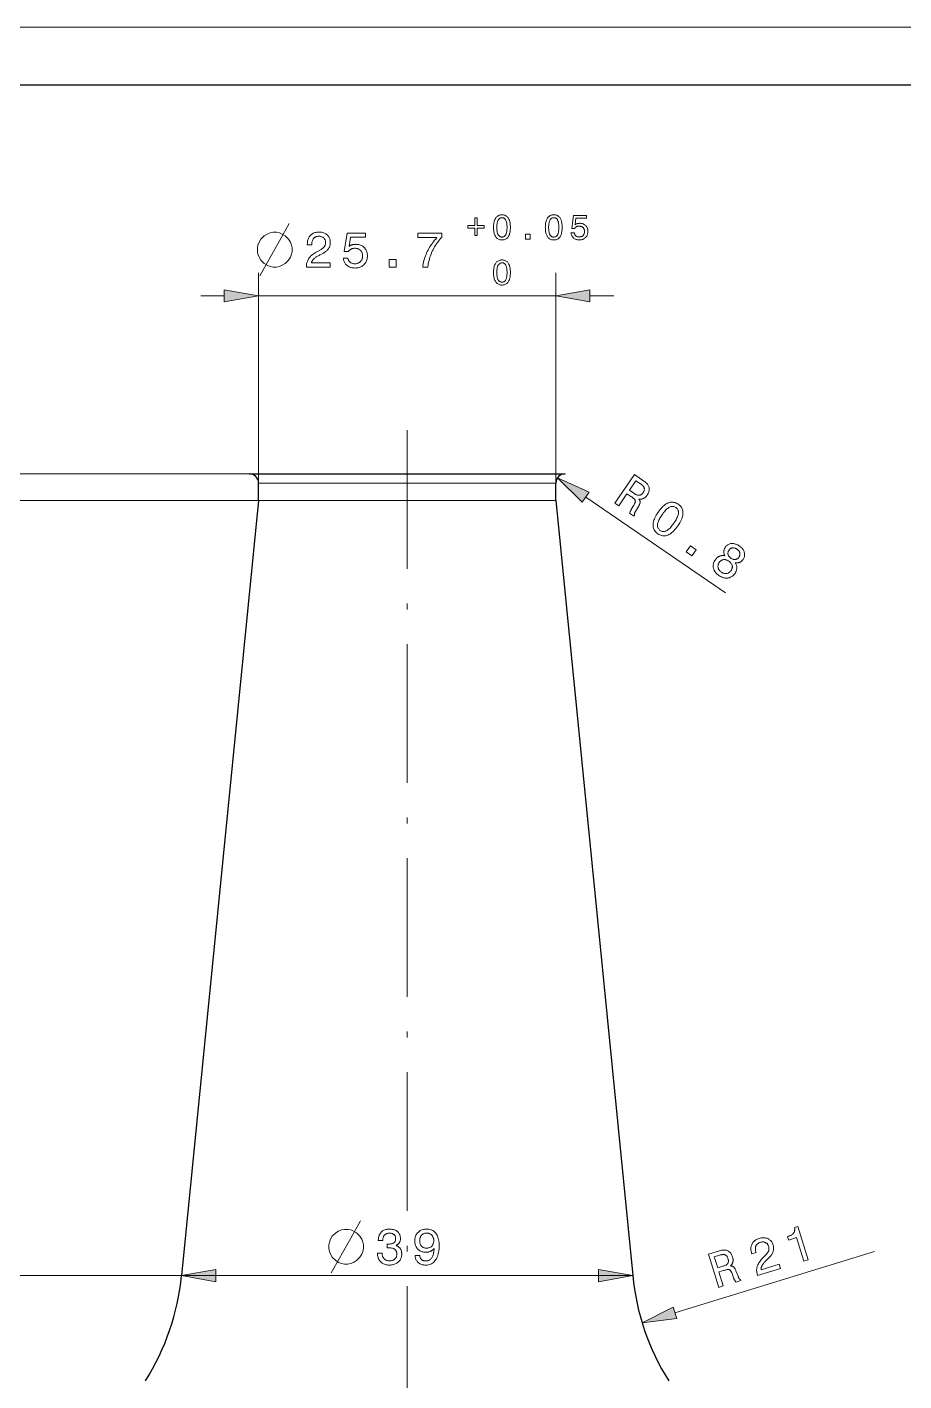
# Model space of a CAD drawing. Extents: x -99 to 297, y 0 to 420.
# Drawn here: x 75.8 to 151.6, y 303 to 420 of the extents above; entities that cross this region are included whole.
import ezdxf

# ---------------------------------------------------------------- set-up
doc = ezdxf.new("R2010")
doc.units = 0
doc.linetypes.add('DASHDOT', pattern=[18.5, 12, -3, 0.5, -3])

msp = doc.modelspace()

# ---------------------------------------------------------------- linework, layer by layer
at = {"color": 7, "lineweight": 13}
for p, q in [((0, 420), (297, 420)), ((95.81, 396.76), (121.51, 396.76)), ((95.01, 381.38), (29.42, 381.38)), ((95.01, 381.38), (38.27, 381.38)), ((95.01, 381.38), (48.76, 381.38)), ((119.93, 380.58), (95.81, 380.58)), ((95.81, 379.08), (48.76, 379.08)), ((119.93, 379.08), (95.81, 379.08)), ((89.16, 312.08), (38.27, 312.08)), ((125.77, 312.08), (89.16, 312.08)), ((92.11, 312.08), (125.2, 312.08))]:
    msp.add_line(p, q, dxfattribs=at)
at = {"color": 7, "lineweight": 30}
for p, q in [((20, 415), (292, 415)), ((95.01, 381.38), (122.31, 381.38)), ((95.81, 379.08), (89.16, 312.08)), ((121.51, 379.08), (128.16, 312.08))]:
    msp.add_line(p, q, dxfattribs=at)
at = {"color": 7, "lineweight": 13, "ltscale": 0.454398}
for p, q in [((95.81, 380.58), (95.81, 398.76)), ((121.51, 380.58), (121.51, 398.76))]:
    msp.add_line(p, q, dxfattribs=at)
at = {"color": 7, "lineweight": 13, "ltscale": 0.051139}
for p, q in [((90.81, 396.76), (92.85, 396.76)), ((124.46, 396.76), (126.51, 396.76))]:
    msp.add_line(p, q, dxfattribs=at)
at = {"color": 7, "linetype": 'DASHDOT', "lineweight": 13}
msp.add_line((108.66, 385.17), (108.66, 125.58), dxfattribs=at)
at = {"color": 7, "lineweight": 30, "ltscale": 0.0375}
for p, q in [((95.81, 379.08), (95.81, 380.58)), ((121.51, 379.08), (121.51, 380.58))]:
    msp.add_line(p, q, dxfattribs=at)
at = {"color": 7, "lineweight": 13, "ltscale": 0.039327}
for p, q in [((121.51, 380.58), (119.93, 380.58)), ((121.51, 379.08), (119.93, 379.08))]:
    msp.add_line(p, q, dxfattribs=at)
at = {"color": 7, "lineweight": 13, "ltscale": 0.366083}
msp.add_line((124.09, 379.37), (136.17, 371.1), dxfattribs=at)
at = {"color": 7, "lineweight": 13, "ltscale": 0.45114}
msp.add_line((131.8, 308.86), (149.05, 314.16), dxfattribs=at)
at = {"color": 7, "lineweight": 13, "ltscale": 0.059678}
msp.add_line((128.16, 312.08), (125.77, 312.08), dxfattribs=at)
at = {"color": 7, "lineweight": 13}
for points in [[(116.13, 402.68), (116.13, 402.79), (116.13, 402.89), (116.14, 402.98), (116.16, 403.07), (116.17, 403.15), (116.19, 403.23), (116.22, 403.31), (116.24, 403.37), (116.28, 403.44), (116.31, 403.5), (116.35, 403.55), (116.39, 403.6), (116.44, 403.64), (116.49, 403.67), (116.54, 403.7), (116.6, 403.73), (116.66, 403.75), (116.72, 403.76), (116.78, 403.77), (116.85, 403.77), (116.92, 403.77), (116.99, 403.76), (117.05, 403.75), (117.11, 403.73), (117.17, 403.7), (117.22, 403.67), (117.27, 403.64), (117.32, 403.6), (117.36, 403.55), (117.4, 403.5), (117.43, 403.44), (117.46, 403.38), (117.49, 403.31), (117.51, 403.24), (117.53, 403.16), (117.55, 403.07), (117.56, 402.98), (117.57, 402.89), (117.58, 402.79), (117.58, 402.68), (117.58, 402.58), (117.57, 402.48), (117.56, 402.39), (117.55, 402.3), (117.53, 402.21), (117.51, 402.14), (117.49, 402.06), (117.46, 401.99), (117.43, 401.93), (117.4, 401.87), (117.36, 401.82), (117.32, 401.78), (117.27, 401.73), (117.22, 401.7), (117.17, 401.67), (117.11, 401.64), (117.05, 401.62), (116.99, 401.61), (116.92, 401.6), (116.85, 401.6), (116.78, 401.6), (116.72, 401.61), (116.66, 401.62), (116.6, 401.64), (116.54, 401.67), (116.49, 401.7), (116.44, 401.74), (116.39, 401.78), (116.35, 401.82), (116.31, 401.88), (116.28, 401.93), (116.24, 402), (116.22, 402.06), (116.19, 402.14), (116.17, 402.22), (116.16, 402.3), (116.14, 402.39), (116.13, 402.48), (116.13, 402.58)], [(120.6, 402.68), (120.61, 402.79), (120.61, 402.89), (120.62, 402.98), (120.63, 403.07), (120.65, 403.15), (120.67, 403.23), (120.69, 403.31), (120.72, 403.37), (120.75, 403.44), (120.79, 403.5), (120.83, 403.55), (120.87, 403.6), (120.92, 403.64), (120.97, 403.67), (121.02, 403.7), (121.07, 403.73), (121.13, 403.75), (121.2, 403.76), (121.26, 403.77), (121.33, 403.77), (121.4, 403.77), (121.47, 403.76), (121.53, 403.75), (121.59, 403.73), (121.65, 403.7), (121.7, 403.67), (121.75, 403.64), (121.79, 403.6), (121.83, 403.55), (121.87, 403.5), (121.91, 403.44), (121.94, 403.38), (121.97, 403.31), (121.99, 403.24), (122.01, 403.16), (122.03, 403.07), (122.04, 402.98), (122.05, 402.89), (122.05, 402.79), (122.06, 402.68), (122.05, 402.58), (122.05, 402.48), (122.04, 402.39), (122.03, 402.3), (122.01, 402.21), (121.99, 402.14), (121.97, 402.06), (121.94, 401.99), (121.91, 401.93), (121.87, 401.87), (121.83, 401.82), (121.79, 401.78), (121.75, 401.73), (121.7, 401.7), (121.65, 401.67), (121.59, 401.64), (121.53, 401.62), (121.47, 401.61), (121.4, 401.6), (121.33, 401.6), (121.26, 401.6), (121.2, 401.61), (121.13, 401.62), (121.07, 401.64), (121.02, 401.67), (120.97, 401.7), (120.92, 401.74), (120.87, 401.78), (120.83, 401.82), (120.79, 401.88), (120.75, 401.93), (120.72, 402), (120.69, 402.06), (120.67, 402.14), (120.65, 402.22), (120.63, 402.3), (120.62, 402.39), (120.61, 402.48), (120.61, 402.58)], [(114.51, 403.5), (114.72, 403.5), (114.72, 402.84), (115.32, 402.84), (115.32, 402.63), (114.72, 402.63), (114.72, 401.98), (114.51, 401.98), (114.51, 402.63), (113.91, 402.63), (113.91, 402.84), (114.51, 402.84)], [(116.41, 402.68), (116.42, 402.6), (116.42, 402.52), (116.42, 402.45), (116.43, 402.37), (116.44, 402.31), (116.45, 402.25), (116.47, 402.19), (116.48, 402.14), (116.5, 402.09), (116.52, 402.05), (116.54, 402.01), (116.57, 401.98), (116.6, 401.95), (116.63, 401.92), (116.66, 401.9), (116.69, 401.88), (116.73, 401.87), (116.77, 401.86), (116.81, 401.85), (116.85, 401.85), (116.9, 401.85), (116.94, 401.86), (116.98, 401.87), (117.02, 401.88), (117.05, 401.9), (117.08, 401.92), (117.11, 401.95), (117.14, 401.98), (117.16, 402.01), (117.18, 402.05), (117.2, 402.09), (117.22, 402.14), (117.24, 402.19), (117.25, 402.24), (117.26, 402.31), (117.27, 402.37), (117.28, 402.44), (117.28, 402.52), (117.29, 402.6), (117.29, 402.68), (117.29, 402.77), (117.28, 402.85), (117.28, 402.93), (117.27, 403), (117.26, 403.06), (117.25, 403.13), (117.24, 403.18), (117.22, 403.23), (117.2, 403.28), (117.18, 403.32), (117.16, 403.36), (117.14, 403.4), (117.11, 403.43), (117.08, 403.45), (117.05, 403.47), (117.02, 403.49), (116.98, 403.51), (116.94, 403.51), (116.9, 403.52), (116.85, 403.52), (116.81, 403.52), (116.77, 403.51), (116.73, 403.5), (116.69, 403.49), (116.66, 403.47), (116.63, 403.45), (116.6, 403.42), (116.57, 403.39), (116.54, 403.36), (116.52, 403.32), (116.5, 403.28), (116.48, 403.23), (116.47, 403.18), (116.45, 403.12), (116.44, 403.06), (116.43, 403), (116.42, 402.92), (116.42, 402.85), (116.42, 402.77)], [(120.89, 402.68), (120.89, 402.6), (120.9, 402.52), (120.9, 402.45), (120.91, 402.37), (120.92, 402.31), (120.93, 402.25), (120.94, 402.19), (120.96, 402.14), (120.98, 402.09), (121, 402.05), (121.02, 402.01), (121.05, 401.98), (121.07, 401.95), (121.1, 401.92), (121.13, 401.9), (121.17, 401.88), (121.21, 401.87), (121.25, 401.86), (121.29, 401.85), (121.33, 401.85), (121.37, 401.85), (121.42, 401.86), (121.46, 401.87), (121.49, 401.88), (121.53, 401.9), (121.56, 401.92), (121.59, 401.95), (121.62, 401.98), (121.64, 402.01), (121.66, 402.05), (121.68, 402.09), (121.7, 402.14), (121.72, 402.19), (121.73, 402.24), (121.74, 402.31), (121.75, 402.37), (121.76, 402.44), (121.76, 402.52), (121.77, 402.6), (121.77, 402.68), (121.77, 402.77), (121.76, 402.85), (121.76, 402.93), (121.75, 403), (121.74, 403.06), (121.73, 403.13), (121.72, 403.18), (121.7, 403.23), (121.68, 403.28), (121.66, 403.32), (121.64, 403.36), (121.62, 403.4), (121.59, 403.43), (121.56, 403.45), (121.53, 403.47), (121.49, 403.49), (121.46, 403.51), (121.42, 403.51), (121.37, 403.52), (121.33, 403.52), (121.29, 403.52), (121.25, 403.51), (121.21, 403.5), (121.17, 403.49), (121.13, 403.47), (121.1, 403.45), (121.07, 403.42), (121.05, 403.39), (121.02, 403.36), (121, 403.32), (120.98, 403.28), (120.96, 403.23), (120.94, 403.18), (120.93, 403.12), (120.92, 403.06), (120.91, 403), (120.9, 402.92), (120.9, 402.85), (120.89, 402.77)], [(122.82, 402.21), (123.1, 402.21), (123.11, 402.18), (123.12, 402.15), (123.12, 402.12), (123.14, 402.09), (123.15, 402.06), (123.16, 402.04), (123.18, 402.01), (123.2, 401.99), (123.22, 401.97), (123.24, 401.95), (123.26, 401.93), (123.29, 401.92), (123.31, 401.9), (123.34, 401.89), (123.36, 401.88), (123.39, 401.87), (123.42, 401.87), (123.46, 401.86), (123.49, 401.86), (123.52, 401.86), (123.56, 401.86), (123.6, 401.86), (123.64, 401.87), (123.68, 401.88), (123.71, 401.89), (123.75, 401.91), (123.78, 401.92), (123.81, 401.94), (123.84, 401.96), (123.86, 401.99), (123.89, 402.01), (123.91, 402.04), (123.93, 402.07), (123.94, 402.1), (123.96, 402.14), (123.97, 402.17), (123.98, 402.21), (123.98, 402.25), (123.99, 402.29), (123.99, 402.33), (123.99, 402.37), (123.98, 402.41), (123.98, 402.45), (123.97, 402.48), (123.96, 402.52), (123.94, 402.55), (123.93, 402.58), (123.91, 402.61), (123.89, 402.64), (123.86, 402.67), (123.84, 402.69), (123.81, 402.71), (123.78, 402.73), (123.75, 402.75), (123.71, 402.76), (123.68, 402.77), (123.64, 402.78), (123.6, 402.79), (123.56, 402.79), (123.52, 402.79), (123.5, 402.79), (123.47, 402.79), (123.45, 402.79), (123.43, 402.79), (123.41, 402.78), (123.38, 402.78), (123.36, 402.77), (123.34, 402.76), (123.32, 402.75), (123.3, 402.75), (123.28, 402.73), (123.26, 402.72), (123.24, 402.71), (123.22, 402.7), (123.2, 402.68), (123.19, 402.67), (123.17, 402.65), (123.15, 402.64), (123.14, 402.62), (123.12, 402.6), (122.88, 402.6), (123.05, 403.71), (124.17, 403.71), (124.17, 403.47), (123.25, 403.47), (123.17, 402.9), (123.18, 402.91), (123.2, 402.93), (123.21, 402.94), (123.23, 402.95), (123.25, 402.96), (123.27, 402.97), (123.28, 402.98), (123.3, 402.99), (123.32, 402.99), (123.34, 403), (123.36, 403.01), (123.38, 403.01), (123.41, 403.02), (123.43, 403.02), (123.45, 403.03), (123.47, 403.03), (123.5, 403.03), (123.52, 403.03), (123.54, 403.04), (123.57, 403.04), (123.63, 403.03), (123.69, 403.03), (123.75, 403.02), (123.8, 403.01), (123.86, 402.99), (123.91, 402.97), (123.96, 402.94), (124, 402.91), (124.05, 402.88), (124.09, 402.84), (124.12, 402.8), (124.16, 402.76), (124.19, 402.72), (124.21, 402.67), (124.23, 402.62), (124.25, 402.57), (124.27, 402.52), (124.28, 402.46), (124.28, 402.4), (124.28, 402.34), (124.28, 402.28), (124.28, 402.21), (124.26, 402.15), (124.25, 402.1), (124.23, 402.04), (124.21, 401.99), (124.18, 401.94), (124.15, 401.89), (124.11, 401.85), (124.07, 401.81), (124.03, 401.77), (123.99, 401.73), (123.94, 401.7), (123.89, 401.67), (123.83, 401.65), (123.78, 401.63), (123.72, 401.62), (123.66, 401.61), (123.6, 401.6), (123.53, 401.6), (123.47, 401.6), (123.42, 401.61), (123.36, 401.62), (123.31, 401.63), (123.26, 401.64), (123.21, 401.66), (123.17, 401.68), (123.12, 401.71), (123.08, 401.74), (123.04, 401.77), (123, 401.8), (122.97, 401.84), (122.94, 401.88), (122.91, 401.92), (122.89, 401.96), (122.87, 402.01), (122.85, 402.05), (122.84, 402.1), (122.83, 402.15)], [(97.36, 402.26), (97.06, 402.26), (96.81, 402.21), (96.56, 402.11), (96.31, 401.96), (96.01, 401.66), (95.86, 401.41), (95.76, 401.16), (95.71, 400.91), (95.71, 400.61), (95.76, 400.36), (95.86, 400.11), (96.01, 399.86), (96.31, 399.56), (96.56, 399.41), (96.81, 399.31), (97.06, 399.26), (97.36, 399.26), (97.61, 399.31), (97.86, 399.41), (98.11, 399.56), (98.41, 399.86), (98.56, 400.11), (98.66, 400.36), (98.71, 400.61), (98.71, 400.91), (98.66, 401.16), (98.56, 401.41), (98.41, 401.66), (98.11, 401.96), (97.86, 402.11), (97.61, 402.21)], [(99.95, 399.26), (99.95, 399.27), (99.96, 399.36), (99.96, 399.45), (99.97, 399.53), (99.99, 399.61), (100.01, 399.68), (100.03, 399.75), (100.06, 399.82), (100.09, 399.89), (100.12, 399.96), (100.16, 400.02), (100.21, 400.08), (100.26, 400.14), (100.31, 400.19), (100.38, 400.25), (100.45, 400.31), (100.53, 400.37), (100.61, 400.43), (100.7, 400.49), (100.8, 400.55), (100.91, 400.61), (101.16, 400.75), (101.21, 400.77), (101.25, 400.8), (101.29, 400.82), (101.33, 400.85), (101.36, 400.88), (101.39, 400.91), (101.42, 400.94), (101.45, 400.97), (101.48, 401), (101.5, 401.03), (101.52, 401.06), (101.54, 401.09), (101.55, 401.12), (101.57, 401.16), (101.58, 401.19), (101.59, 401.23), (101.59, 401.27), (101.6, 401.31), (101.6, 401.35), (101.6, 401.39), (101.6, 401.44), (101.6, 401.48), (101.59, 401.52), (101.58, 401.57), (101.56, 401.61), (101.54, 401.64), (101.52, 401.68), (101.5, 401.71), (101.47, 401.74), (101.44, 401.77), (101.41, 401.8), (101.37, 401.83), (101.33, 401.85), (101.29, 401.87), (101.25, 401.88), (101.2, 401.9), (101.16, 401.91), (101.11, 401.92), (101.06, 401.92), (101, 401.92), (100.95, 401.92), (100.9, 401.91), (100.85, 401.9), (100.8, 401.89), (100.76, 401.87), (100.72, 401.85), (100.68, 401.83), (100.64, 401.8), (100.61, 401.77), (100.57, 401.74), (100.54, 401.7), (100.52, 401.66), (100.49, 401.61), (100.47, 401.56), (100.46, 401.52), (100.44, 401.46), (100.43, 401.41), (100.42, 401.35), (100.42, 401.29), (100.42, 401.23), (100.42, 401.19), (100.02, 401.19), (100.02, 401.25), (100.03, 401.34), (100.03, 401.43), (100.05, 401.52), (100.07, 401.6), (100.09, 401.68), (100.12, 401.75), (100.16, 401.82), (100.2, 401.88), (100.24, 401.94), (100.29, 402), (100.35, 402.05), (100.41, 402.1), (100.47, 402.14), (100.54, 402.18), (100.61, 402.21), (100.69, 402.24), (100.77, 402.25), (100.85, 402.27), (100.93, 402.28), (101.03, 402.28), (101.11, 402.28), (101.2, 402.27), (101.28, 402.26), (101.35, 402.24), (101.43, 402.22), (101.5, 402.19), (101.56, 402.16), (101.63, 402.12), (101.68, 402.08), (101.74, 402.03), (101.79, 401.98), (101.84, 401.93), (101.88, 401.87), (101.92, 401.81), (101.95, 401.75), (101.97, 401.68), (101.99, 401.61), (102, 401.54), (102.01, 401.46), (102.01, 401.39), (102.01, 401.32), (102.01, 401.26), (102, 401.21), (101.99, 401.15), (101.97, 401.09), (101.96, 401.04), (101.94, 400.99), (101.91, 400.94), (101.88, 400.89), (101.85, 400.84), (101.82, 400.8), (101.78, 400.75), (101.74, 400.71), (101.7, 400.67), (101.65, 400.63), (101.6, 400.59), (101.55, 400.55), (101.49, 400.51), (101.43, 400.47), (101.36, 400.44), (101.11, 400.31), (101.04, 400.27), (100.98, 400.24), (100.91, 400.2), (100.86, 400.17), (100.8, 400.13), (100.75, 400.1), (100.71, 400.07), (100.67, 400.03), (100.63, 400), (100.59, 399.97), (100.56, 399.94), (100.54, 399.91), (100.51, 399.88), (100.49, 399.84), (100.46, 399.81), (100.44, 399.78), (100.43, 399.74), (100.41, 399.71), (100.4, 399.67), (100.39, 399.63), (102.01, 399.63), (102.01, 399.26)], [(103.14, 400.04), (103.54, 400.04), (103.54, 400), (103.56, 399.95), (103.57, 399.91), (103.58, 399.87), (103.6, 399.83), (103.62, 399.8), (103.65, 399.77), (103.67, 399.73), (103.7, 399.7), (103.73, 399.68), (103.76, 399.65), (103.8, 399.63), (103.83, 399.61), (103.87, 399.59), (103.91, 399.58), (103.95, 399.57), (104, 399.56), (104.04, 399.55), (104.09, 399.55), (104.14, 399.55), (104.2, 399.55), (104.25, 399.55), (104.31, 399.56), (104.36, 399.57), (104.41, 399.59), (104.46, 399.61), (104.5, 399.64), (104.54, 399.66), (104.58, 399.69), (104.62, 399.73), (104.66, 399.77), (104.69, 399.81), (104.72, 399.85), (104.74, 399.89), (104.76, 399.94), (104.78, 399.99), (104.79, 400.04), (104.8, 400.1), (104.8, 400.15), (104.81, 400.21), (104.8, 400.27), (104.8, 400.33), (104.79, 400.38), (104.78, 400.44), (104.76, 400.49), (104.74, 400.53), (104.72, 400.58), (104.69, 400.62), (104.66, 400.66), (104.62, 400.7), (104.59, 400.73), (104.55, 400.76), (104.5, 400.79), (104.46, 400.81), (104.41, 400.83), (104.36, 400.85), (104.31, 400.86), (104.25, 400.87), (104.2, 400.88), (104.14, 400.88), (104.1, 400.88), (104.07, 400.88), (104.03, 400.87), (104, 400.87), (103.97, 400.86), (103.94, 400.85), (103.91, 400.85), (103.88, 400.84), (103.85, 400.82), (103.82, 400.81), (103.79, 400.8), (103.76, 400.78), (103.73, 400.76), (103.71, 400.74), (103.68, 400.72), (103.66, 400.7), (103.63, 400.68), (103.61, 400.66), (103.59, 400.63), (103.57, 400.6), (103.22, 400.6), (103.46, 402.19), (105.06, 402.19), (105.06, 401.84), (103.75, 401.84), (103.63, 401.03), (103.65, 401.05), (103.67, 401.07), (103.69, 401.08), (103.72, 401.1), (103.74, 401.11), (103.77, 401.13), (103.8, 401.14), (103.82, 401.15), (103.85, 401.17), (103.88, 401.18), (103.91, 401.19), (103.94, 401.19), (103.97, 401.2), (104, 401.21), (104.03, 401.21), (104.07, 401.22), (104.1, 401.22), (104.13, 401.22), (104.17, 401.22), (104.2, 401.23), (104.29, 401.22), (104.38, 401.21), (104.46, 401.2), (104.54, 401.18), (104.62, 401.16), (104.69, 401.13), (104.76, 401.09), (104.82, 401.05), (104.89, 401), (104.94, 400.95), (105, 400.89), (105.04, 400.83), (105.09, 400.77), (105.12, 400.7), (105.15, 400.63), (105.18, 400.56), (105.2, 400.48), (105.21, 400.4), (105.22, 400.32), (105.22, 400.23), (105.22, 400.14), (105.21, 400.05), (105.2, 399.97), (105.18, 399.88), (105.15, 399.8), (105.12, 399.73), (105.08, 399.66), (105.03, 399.59), (104.98, 399.53), (104.93, 399.47), (104.87, 399.41), (104.8, 399.36), (104.73, 399.32), (104.66, 399.28), (104.58, 399.25), (104.5, 399.22), (104.42, 399.2), (104.33, 399.19), (104.24, 399.18), (104.15, 399.17), (104.07, 399.18), (103.99, 399.18), (103.91, 399.2), (103.83, 399.21), (103.76, 399.23), (103.69, 399.26), (103.63, 399.29), (103.56, 399.33), (103.5, 399.37), (103.45, 399.41), (103.39, 399.46), (103.34, 399.52), (103.3, 399.57), (103.26, 399.63), (103.23, 399.69), (103.2, 399.75), (103.18, 399.82), (103.16, 399.89), (103.14, 399.97)], [(110, 399.26), (110.02, 399.4), (110.05, 399.55), (110.08, 399.69), (110.11, 399.82), (110.15, 399.96), (110.19, 400.09), (110.24, 400.22), (110.29, 400.35), (110.34, 400.48), (110.4, 400.61), (110.46, 400.73), (110.53, 400.85), (110.6, 400.98), (110.68, 401.1), (110.76, 401.22), (110.84, 401.33), (110.93, 401.45), (111.03, 401.57), (111.13, 401.68), (111.23, 401.8), (109.59, 401.8), (109.59, 402.19), (111.65, 402.19), (111.65, 401.83), (111.55, 401.72), (111.45, 401.61), (111.36, 401.49), (111.27, 401.38), (111.19, 401.26), (111.11, 401.14), (111.03, 401.01), (110.96, 400.89), (110.9, 400.76), (110.83, 400.64), (110.77, 400.51), (110.72, 400.38), (110.67, 400.24), (110.63, 400.11), (110.58, 399.97), (110.55, 399.83), (110.51, 399.69), (110.48, 399.55), (110.46, 399.41), (110.44, 399.26)], [(118.88, 401.66), (118.88, 402.11), (119.3, 402.11), (119.3, 401.66)], [(107.11, 399.26), (107.11, 399.9), (107.7, 399.9), (107.7, 399.26)], [(116.13, 398.78), (116.13, 398.89), (116.13, 398.99), (116.14, 399.08), (116.16, 399.17), (116.17, 399.25), (116.19, 399.33), (116.22, 399.41), (116.24, 399.47), (116.28, 399.54), (116.31, 399.6), (116.35, 399.65), (116.39, 399.7), (116.44, 399.74), (116.49, 399.77), (116.54, 399.8), (116.6, 399.83), (116.66, 399.85), (116.72, 399.86), (116.78, 399.87), (116.85, 399.87), (116.92, 399.87), (116.99, 399.86), (117.05, 399.85), (117.11, 399.83), (117.17, 399.8), (117.22, 399.77), (117.27, 399.74), (117.32, 399.7), (117.36, 399.65), (117.4, 399.6), (117.43, 399.54), (117.46, 399.48), (117.49, 399.41), (117.51, 399.34), (117.53, 399.26), (117.55, 399.17), (117.56, 399.08), (117.57, 398.99), (117.58, 398.89), (117.58, 398.78), (117.58, 398.68), (117.57, 398.58), (117.56, 398.49), (117.55, 398.4), (117.53, 398.31), (117.51, 398.24), (117.49, 398.16), (117.46, 398.09), (117.43, 398.03), (117.4, 397.97), (117.36, 397.92), (117.32, 397.88), (117.27, 397.83), (117.22, 397.8), (117.17, 397.77), (117.11, 397.74), (117.05, 397.72), (116.99, 397.71), (116.92, 397.7), (116.85, 397.7), (116.78, 397.7), (116.72, 397.71), (116.66, 397.72), (116.6, 397.74), (116.54, 397.77), (116.49, 397.8), (116.44, 397.84), (116.39, 397.88), (116.35, 397.92), (116.31, 397.98), (116.28, 398.03), (116.24, 398.1), (116.22, 398.16), (116.19, 398.24), (116.17, 398.32), (116.16, 398.4), (116.14, 398.49), (116.13, 398.58), (116.13, 398.68)], [(116.41, 398.78), (116.42, 398.7), (116.42, 398.62), (116.42, 398.55), (116.43, 398.47), (116.44, 398.41), (116.45, 398.35), (116.47, 398.29), (116.48, 398.24), (116.5, 398.19), (116.52, 398.15), (116.54, 398.11), (116.57, 398.08), (116.6, 398.05), (116.63, 398.02), (116.66, 398), (116.69, 397.98), (116.73, 397.97), (116.77, 397.96), (116.81, 397.95), (116.85, 397.95), (116.9, 397.95), (116.94, 397.96), (116.98, 397.97), (117.02, 397.98), (117.05, 398), (117.08, 398.02), (117.11, 398.05), (117.14, 398.08), (117.16, 398.11), (117.18, 398.15), (117.2, 398.19), (117.22, 398.24), (117.24, 398.29), (117.25, 398.34), (117.26, 398.41), (117.27, 398.47), (117.28, 398.54), (117.28, 398.62), (117.29, 398.7), (117.29, 398.78), (117.29, 398.87), (117.28, 398.95), (117.28, 399.03), (117.27, 399.1), (117.26, 399.16), (117.25, 399.23), (117.24, 399.28), (117.22, 399.33), (117.2, 399.38), (117.18, 399.42), (117.16, 399.46), (117.14, 399.5), (117.11, 399.53), (117.08, 399.55), (117.05, 399.57), (117.02, 399.59), (116.98, 399.61), (116.94, 399.61), (116.9, 399.62), (116.85, 399.62), (116.81, 399.62), (116.77, 399.61), (116.73, 399.6), (116.69, 399.59), (116.66, 399.57), (116.63, 399.55), (116.6, 399.52), (116.57, 399.49), (116.54, 399.46), (116.52, 399.42), (116.5, 399.38), (116.48, 399.33), (116.47, 399.28), (116.45, 399.22), (116.44, 399.16), (116.43, 399.1), (116.42, 399.02), (116.42, 398.95), (116.42, 398.87)], [(92.85, 396.24), (95.81, 396.76), (92.85, 397.28)], [(124.46, 397.28), (121.51, 396.76), (124.46, 396.24)], [(124.38, 379.8), (121.65, 381.04), (123.79, 378.94)], [(126.62, 378.85), (128.31, 381.32), (129.13, 380.76), (129.2, 380.71), (129.27, 380.65), (129.33, 380.6), (129.38, 380.55), (129.43, 380.49), (129.47, 380.43), (129.5, 380.38), (129.53, 380.32), (129.55, 380.26), (129.57, 380.19), (129.58, 380.13), (129.58, 380.07), (129.58, 380.01), (129.57, 379.94), (129.56, 379.88), (129.54, 379.81), (129.51, 379.74), (129.48, 379.68), (129.44, 379.61), (129.4, 379.54), (129.37, 379.5), (129.34, 379.46), (129.31, 379.43), (129.28, 379.4), (129.25, 379.37), (129.22, 379.34), (129.19, 379.31), (129.15, 379.29), (129.12, 379.27), (129.08, 379.25), (129.05, 379.24), (129.01, 379.22), (128.97, 379.21), (128.93, 379.2), (128.89, 379.2), (128.86, 379.19), (128.81, 379.19), (128.77, 379.19), (128.73, 379.2), (128.69, 379.2), (128.71, 379.18), (128.73, 379.15), (128.74, 379.12), (128.76, 379.1), (128.77, 379.07), (128.78, 379.04), (128.79, 379.02), (128.79, 378.99), (128.79, 378.96), (128.79, 378.94), (128.79, 378.91), (128.79, 378.88), (128.78, 378.85), (128.77, 378.81), (128.76, 378.78), (128.74, 378.74), (128.72, 378.7), (128.7, 378.66), (128.68, 378.61), (128.65, 378.56), (128.4, 378.14), (128.38, 378.12), (128.37, 378.09), (128.36, 378.07), (128.35, 378.04), (128.34, 378.02), (128.33, 378), (128.32, 377.98), (128.31, 377.96), (128.31, 377.95), (128.3, 377.93), (128.3, 377.91), (128.3, 377.9), (128.3, 377.88), (128.3, 377.87), (128.3, 377.86), (128.3, 377.84), (128.3, 377.83), (128.31, 377.81), (128.31, 377.8), (128.32, 377.79), (128.27, 377.72), (127.9, 377.97), (127.9, 377.99), (127.9, 378), (127.9, 378.01), (127.9, 378.02), (127.91, 378.04), (127.91, 378.05), (127.92, 378.07), (127.92, 378.09), (127.93, 378.1), (127.94, 378.12), (127.95, 378.14), (127.96, 378.16), (127.97, 378.18), (127.98, 378.2), (127.99, 378.22), (128, 378.25), (128.01, 378.27), (128.03, 378.3), (128.04, 378.33), (128.06, 378.35), (128.26, 378.69), (128.29, 378.73), (128.32, 378.78), (128.34, 378.83), (128.35, 378.87), (128.37, 378.91), (128.38, 378.94), (128.38, 378.98), (128.39, 379.01), (128.38, 379.04), (128.38, 379.07), (128.37, 379.1), (128.35, 379.13), (128.33, 379.16), (128.3, 379.19), (128.27, 379.23), (128.23, 379.26), (128.18, 379.3), (128.13, 379.34), (128.07, 379.39), (128, 379.43), (127.66, 379.67), (126.95, 378.62)], [(128.84, 380.52), (128.43, 380.79), (127.87, 379.97), (128.25, 379.71), (128.31, 379.67), (128.36, 379.64), (128.41, 379.61), (128.46, 379.58), (128.51, 379.56), (128.56, 379.55), (128.6, 379.54), (128.64, 379.53), (128.68, 379.53), (128.72, 379.53), (128.76, 379.53), (128.79, 379.54), (128.83, 379.56), (128.86, 379.57), (128.89, 379.6), (128.93, 379.62), (128.96, 379.65), (128.99, 379.69), (129.02, 379.72), (129.05, 379.77), (129.08, 379.81), (129.11, 379.85), (129.13, 379.89), (129.14, 379.93), (129.15, 379.97), (129.16, 380.01), (129.17, 380.05), (129.17, 380.09), (129.16, 380.12), (129.15, 380.16), (129.14, 380.19), (129.13, 380.23), (129.11, 380.26), (129.08, 380.3), (129.05, 380.33), (129.02, 380.37), (128.98, 380.41), (128.93, 380.44), (128.89, 380.48)], [(130.35, 378.07), (130.44, 378.19), (130.52, 378.3), (130.61, 378.4), (130.7, 378.5), (130.78, 378.58), (130.87, 378.66), (130.96, 378.73), (131.05, 378.79), (131.13, 378.83), (131.22, 378.87), (131.31, 378.91), (131.4, 378.93), (131.49, 378.94), (131.57, 378.94), (131.66, 378.94), (131.75, 378.92), (131.83, 378.9), (131.92, 378.86), (132, 378.82), (132.09, 378.77), (132.17, 378.71), (132.24, 378.64), (132.3, 378.58), (132.36, 378.5), (132.4, 378.43), (132.44, 378.35), (132.47, 378.27), (132.49, 378.18), (132.5, 378.1), (132.5, 378), (132.5, 377.91), (132.48, 377.81), (132.46, 377.7), (132.43, 377.6), (132.39, 377.49), (132.34, 377.38), (132.28, 377.26), (132.22, 377.14), (132.15, 377.02), (132.06, 376.9), (131.98, 376.77), (131.89, 376.66), (131.8, 376.56), (131.72, 376.46), (131.63, 376.38), (131.54, 376.3), (131.46, 376.23), (131.37, 376.18), (131.28, 376.13), (131.19, 376.09), (131.11, 376.06), (131.02, 376.04), (130.93, 376.03), (130.85, 376.02), (130.76, 376.03), (130.67, 376.05), (130.59, 376.07), (130.5, 376.11), (130.42, 376.15), (130.33, 376.2), (130.25, 376.26), (130.18, 376.32), (130.12, 376.39), (130.06, 376.46), (130.02, 376.54), (129.98, 376.61), (129.95, 376.7), (129.93, 376.78), (129.92, 376.87), (129.92, 376.96), (129.92, 377.06), (129.93, 377.16), (129.96, 377.26), (129.99, 377.37), (130.03, 377.48), (130.07, 377.59), (130.13, 377.7), (130.19, 377.82), (130.27, 377.94)], [(130.69, 377.83), (130.62, 377.73), (130.56, 377.64), (130.51, 377.54), (130.46, 377.46), (130.42, 377.37), (130.38, 377.29), (130.35, 377.21), (130.33, 377.14), (130.31, 377.07), (130.3, 377), (130.3, 376.94), (130.3, 376.88), (130.31, 376.82), (130.32, 376.76), (130.34, 376.71), (130.37, 376.66), (130.4, 376.62), (130.44, 376.57), (130.48, 376.53), (130.53, 376.49), (130.59, 376.46), (130.64, 376.43), (130.69, 376.41), (130.75, 376.4), (130.8, 376.39), (130.86, 376.4), (130.91, 376.4), (130.97, 376.42), (131.03, 376.44), (131.08, 376.46), (131.14, 376.5), (131.2, 376.54), (131.26, 376.59), (131.32, 376.64), (131.38, 376.7), (131.45, 376.78), (131.51, 376.85), (131.58, 376.94), (131.65, 377.03), (131.72, 377.13), (131.79, 377.23), (131.85, 377.33), (131.9, 377.42), (131.95, 377.51), (132, 377.6), (132.03, 377.68), (132.06, 377.76), (132.09, 377.83), (132.1, 377.9), (132.11, 377.97), (132.12, 378.03), (132.12, 378.09), (132.11, 378.15), (132.09, 378.2), (132.07, 378.25), (132.05, 378.3), (132.02, 378.35), (131.98, 378.39), (131.93, 378.43), (131.88, 378.47), (131.83, 378.5), (131.78, 378.53), (131.72, 378.55), (131.67, 378.56), (131.61, 378.57), (131.56, 378.57), (131.5, 378.56), (131.44, 378.55), (131.39, 378.53), (131.33, 378.5), (131.27, 378.47), (131.21, 378.42), (131.15, 378.38), (131.09, 378.32), (131.03, 378.26), (130.96, 378.19), (130.9, 378.11), (130.83, 378.03), (130.76, 377.93)], [(132.78, 374.64), (133.14, 375.17), (133.63, 374.83), (133.27, 374.3)], [(136.13, 374.3), (136.11, 374.34), (136.09, 374.37), (136.07, 374.41), (136.06, 374.45), (136.05, 374.48), (136.04, 374.52), (136.03, 374.56), (136.03, 374.6), (136.02, 374.63), (136.02, 374.67), (136.03, 374.71), (136.03, 374.74), (136.04, 374.78), (136.05, 374.82), (136.06, 374.85), (136.08, 374.89), (136.09, 374.93), (136.11, 374.97), (136.13, 375), (136.16, 375.04), (136.2, 375.1), (136.24, 375.15), (136.29, 375.19), (136.34, 375.23), (136.39, 375.26), (136.44, 375.29), (136.5, 375.32), (136.56, 375.33), (136.62, 375.35), (136.69, 375.36), (136.75, 375.36), (136.82, 375.36), (136.89, 375.35), (136.96, 375.34), (137.02, 375.32), (137.09, 375.3), (137.16, 375.27), (137.23, 375.24), (137.3, 375.2), (137.36, 375.15), (137.43, 375.11), (137.49, 375.06), (137.55, 375.01), (137.6, 374.95), (137.65, 374.9), (137.69, 374.84), (137.72, 374.78), (137.75, 374.72), (137.78, 374.66), (137.8, 374.6), (137.81, 374.53), (137.82, 374.47), (137.83, 374.41), (137.83, 374.35), (137.82, 374.28), (137.81, 374.22), (137.79, 374.16), (137.76, 374.11), (137.73, 374.05), (137.7, 373.99), (137.67, 373.95), (137.64, 373.92), (137.61, 373.89), (137.59, 373.86), (137.56, 373.83), (137.53, 373.8), (137.5, 373.78), (137.46, 373.76), (137.43, 373.74), (137.4, 373.73), (137.36, 373.71), (137.33, 373.7), (137.29, 373.69), (137.26, 373.69), (137.22, 373.68), (137.18, 373.68), (137.14, 373.68), (137.1, 373.68), (137.06, 373.69), (137.01, 373.69), (137.04, 373.65), (137.07, 373.61), (137.09, 373.56), (137.11, 373.52), (137.13, 373.47), (137.14, 373.43), (137.15, 373.38), (137.16, 373.34), (137.16, 373.29), (137.16, 373.25), (137.16, 373.2), (137.15, 373.16), (137.14, 373.11), (137.13, 373.06), (137.12, 373.02), (137.1, 372.97), (137.08, 372.93), (137.06, 372.88), (137.03, 372.84), (137, 372.79), (136.95, 372.72), (136.9, 372.66), (136.84, 372.6), (136.78, 372.55), (136.72, 372.51), (136.66, 372.47), (136.59, 372.44), (136.52, 372.41), (136.45, 372.39), (136.38, 372.38), (136.3, 372.37), (136.23, 372.37), (136.15, 372.37), (136.08, 372.39), (136, 372.4), (135.92, 372.43), (135.85, 372.46), (135.77, 372.5), (135.69, 372.54), (135.61, 372.59), (135.54, 372.65), (135.47, 372.7), (135.4, 372.76), (135.35, 372.82), (135.3, 372.88), (135.25, 372.95), (135.21, 373.02), (135.18, 373.08), (135.16, 373.16), (135.14, 373.23), (135.12, 373.3), (135.12, 373.38), (135.11, 373.45), (135.12, 373.52), (135.13, 373.59), (135.15, 373.67), (135.18, 373.74), (135.21, 373.81), (135.25, 373.88), (135.3, 373.95), (135.33, 374), (135.36, 374.04), (135.39, 374.08), (135.43, 374.12), (135.47, 374.15), (135.5, 374.18), (135.54, 374.21), (135.58, 374.23), (135.62, 374.25), (135.66, 374.27), (135.71, 374.29), (135.75, 374.3), (135.8, 374.31), (135.84, 374.32), (135.89, 374.32), (135.93, 374.32), (135.98, 374.32), (136.03, 374.32), (136.08, 374.31)], [(136.48, 374.78), (136.46, 374.75), (136.44, 374.71), (136.42, 374.67), (136.41, 374.64), (136.4, 374.6), (136.39, 374.57), (136.39, 374.53), (136.39, 374.49), (136.39, 374.45), (136.4, 374.42), (136.41, 374.38), (136.43, 374.34), (136.44, 374.31), (136.46, 374.27), (136.48, 374.24), (136.51, 374.21), (136.54, 374.18), (136.57, 374.15), (136.6, 374.12), (136.64, 374.09), (136.68, 374.07), (136.72, 374.05), (136.76, 374.03), (136.8, 374.01), (136.84, 374), (136.87, 373.99), (136.91, 373.99), (136.95, 373.98), (136.99, 373.98), (137.03, 373.99), (137.07, 373.99), (137.1, 374), (137.14, 374.02), (137.17, 374.03), (137.2, 374.05), (137.23, 374.07), (137.26, 374.1), (137.29, 374.13), (137.32, 374.16), (137.34, 374.19), (137.36, 374.23), (137.38, 374.26), (137.4, 374.3), (137.41, 374.34), (137.42, 374.37), (137.43, 374.41), (137.43, 374.44), (137.43, 374.48), (137.42, 374.51), (137.42, 374.55), (137.41, 374.59), (137.39, 374.62), (137.38, 374.66), (137.36, 374.69), (137.33, 374.72), (137.31, 374.75), (137.28, 374.78), (137.24, 374.81), (137.21, 374.84), (137.17, 374.87), (137.13, 374.89), (137.09, 374.92), (137.05, 374.94), (137.01, 374.95), (136.97, 374.97), (136.94, 374.98), (136.9, 374.98), (136.86, 374.99), (136.82, 374.99), (136.79, 374.98), (136.75, 374.98), (136.71, 374.97), (136.68, 374.95), (136.65, 374.94), (136.62, 374.92), (136.59, 374.9), (136.56, 374.87), (136.53, 374.85), (136.5, 374.82)], [(135.64, 373.73), (135.61, 373.68), (135.59, 373.64), (135.57, 373.59), (135.55, 373.55), (135.54, 373.5), (135.53, 373.46), (135.52, 373.41), (135.52, 373.37), (135.53, 373.32), (135.53, 373.28), (135.55, 373.23), (135.56, 373.19), (135.58, 373.15), (135.6, 373.11), (135.63, 373.07), (135.66, 373.03), (135.69, 372.99), (135.73, 372.96), (135.77, 372.92), (135.82, 372.89), (135.86, 372.86), (135.91, 372.83), (135.96, 372.81), (136, 372.79), (136.05, 372.78), (136.1, 372.77), (136.14, 372.76), (136.19, 372.76), (136.23, 372.76), (136.28, 372.77), (136.32, 372.78), (136.37, 372.79), (136.41, 372.81), (136.45, 372.83), (136.49, 372.85), (136.53, 372.88), (136.56, 372.91), (136.6, 372.95), (136.63, 372.99), (136.66, 373.03), (136.69, 373.07), (136.71, 373.12), (136.73, 373.16), (136.74, 373.2), (136.76, 373.24), (136.76, 373.29), (136.77, 373.33), (136.77, 373.37), (136.76, 373.41), (136.75, 373.46), (136.74, 373.5), (136.72, 373.54), (136.71, 373.58), (136.68, 373.62), (136.65, 373.66), (136.62, 373.7), (136.59, 373.73), (136.55, 373.77), (136.51, 373.8), (136.46, 373.84), (136.42, 373.87), (136.37, 373.89), (136.32, 373.92), (136.28, 373.93), (136.23, 373.95), (136.18, 373.96), (136.14, 373.97), (136.09, 373.97), (136.05, 373.97), (136.01, 373.97), (135.96, 373.96), (135.92, 373.95), (135.88, 373.93), (135.84, 373.91), (135.81, 373.89), (135.77, 373.87), (135.74, 373.84), (135.7, 373.8), (135.67, 373.77)], [(103.53, 316.08), (103.23, 316.08), (102.98, 316.03), (102.73, 315.93), (102.48, 315.78), (102.18, 315.48), (102.03, 315.23), (101.93, 314.98), (101.88, 314.73), (101.88, 314.43), (101.93, 314.18), (102.03, 313.93), (102.18, 313.68), (102.48, 313.38), (102.73, 313.23), (102.98, 313.13), (103.23, 313.08), (103.53, 313.08), (103.78, 313.13), (104.03, 313.23), (104.28, 313.38), (104.58, 313.68), (104.73, 313.93), (104.83, 314.18), (104.88, 314.43), (104.88, 314.73), (104.83, 314.98), (104.73, 315.23), (104.58, 315.48), (104.28, 315.78), (104.03, 315.93), (103.78, 316.03)], [(106.09, 314.02), (106.49, 314.02), (106.49, 313.96), (106.5, 313.9), (106.51, 313.85), (106.52, 313.79), (106.54, 313.74), (106.56, 313.7), (106.58, 313.65), (106.61, 313.61), (106.63, 313.57), (106.67, 313.53), (106.7, 313.5), (106.74, 313.47), (106.78, 313.45), (106.82, 313.42), (106.87, 313.4), (106.91, 313.39), (106.97, 313.38), (107.02, 313.37), (107.08, 313.36), (107.13, 313.36), (107.19, 313.36), (107.25, 313.37), (107.3, 313.38), (107.35, 313.39), (107.4, 313.4), (107.44, 313.42), (107.49, 313.44), (107.53, 313.46), (107.56, 313.49), (107.6, 313.52), (107.63, 313.55), (107.66, 313.59), (107.69, 313.62), (107.71, 313.66), (107.73, 313.71), (107.74, 313.75), (107.75, 313.8), (107.76, 313.85), (107.77, 313.9), (107.77, 313.95), (107.77, 314), (107.76, 314.05), (107.75, 314.09), (107.74, 314.14), (107.73, 314.18), (107.71, 314.21), (107.69, 314.25), (107.66, 314.28), (107.63, 314.32), (107.6, 314.34), (107.57, 314.37), (107.53, 314.39), (107.49, 314.42), (107.45, 314.43), (107.4, 314.45), (107.35, 314.46), (107.3, 314.47), (107.25, 314.48), (107.19, 314.48), (107.13, 314.48), (107.12, 314.48), (107.11, 314.48), (107.1, 314.48), (107.1, 314.48), (107.09, 314.48), (107.08, 314.48), (107.07, 314.48), (107.06, 314.48), (107.05, 314.48), (107.04, 314.48), (107.03, 314.48), (107.02, 314.48), (107.01, 314.48), (107, 314.48), (106.99, 314.48), (106.98, 314.48), (106.96, 314.48), (106.95, 314.48), (106.93, 314.48), (106.92, 314.48), (106.92, 314.82), (106.93, 314.82), (106.94, 314.81), (106.95, 314.81), (106.96, 314.81), (106.96, 314.81), (106.97, 314.81), (106.98, 314.81), (106.99, 314.81), (107, 314.81), (107.01, 314.81), (107.02, 314.81), (107.02, 314.81), (107.03, 314.81), (107.04, 314.81), (107.05, 314.81), (107.06, 314.81), (107.06, 314.81), (107.07, 314.81), (107.08, 314.81), (107.09, 314.81), (107.14, 314.81), (107.2, 314.82), (107.25, 314.82), (107.29, 314.83), (107.34, 314.84), (107.38, 314.85), (107.42, 314.87), (107.46, 314.88), (107.49, 314.9), (107.52, 314.93), (107.54, 314.95), (107.57, 314.98), (107.59, 315.01), (107.61, 315.04), (107.62, 315.07), (107.64, 315.11), (107.64, 315.15), (107.65, 315.19), (107.66, 315.23), (107.66, 315.28), (107.66, 315.32), (107.65, 315.36), (107.65, 315.4), (107.64, 315.44), (107.62, 315.48), (107.61, 315.51), (107.59, 315.54), (107.57, 315.57), (107.55, 315.6), (107.52, 315.63), (107.49, 315.65), (107.46, 315.67), (107.43, 315.69), (107.39, 315.71), (107.36, 315.72), (107.32, 315.73), (107.27, 315.74), (107.23, 315.74), (107.18, 315.75), (107.13, 315.75), (107.07, 315.75), (107.02, 315.74), (106.97, 315.73), (106.92, 315.72), (106.88, 315.71), (106.84, 315.69), (106.8, 315.67), (106.76, 315.65), (106.73, 315.62), (106.7, 315.59), (106.67, 315.55), (106.64, 315.52), (106.62, 315.48), (106.6, 315.43), (106.58, 315.39), (106.57, 315.34), (106.56, 315.29), (106.55, 315.23), (106.55, 315.17), (106.55, 315.11), (106.16, 315.11), (106.16, 315.14), (106.17, 315.23), (106.17, 315.31), (106.19, 315.39), (106.2, 315.46), (106.23, 315.54), (106.25, 315.6), (106.29, 315.67), (106.33, 315.73), (106.37, 315.79), (106.42, 315.84), (106.47, 315.89), (106.53, 315.94), (106.59, 315.98), (106.65, 316.01), (106.72, 316.04), (106.79, 316.06), (106.86, 316.08), (106.94, 316.09), (107.02, 316.1), (107.11, 316.1), (107.2, 316.1), (107.28, 316.1), (107.37, 316.08), (107.44, 316.07), (107.52, 316.05), (107.59, 316.03), (107.65, 316), (107.71, 315.97), (107.77, 315.93), (107.82, 315.89), (107.87, 315.85), (107.91, 315.8), (107.95, 315.75), (107.98, 315.69), (108.01, 315.64), (108.03, 315.57), (108.05, 315.51), (108.06, 315.44), (108.07, 315.37), (108.07, 315.3), (108.07, 315.25), (108.07, 315.21), (108.07, 315.17), (108.06, 315.13), (108.05, 315.09), (108.04, 315.06), (108.03, 315.02), (108.01, 314.99), (108, 314.96), (107.98, 314.93), (107.96, 314.9), (107.94, 314.87), (107.91, 314.84), (107.89, 314.81), (107.86, 314.79), (107.83, 314.77), (107.8, 314.75), (107.77, 314.73), (107.73, 314.71), (107.7, 314.69), (107.74, 314.67), (107.79, 314.65), (107.83, 314.63), (107.87, 314.6), (107.91, 314.58), (107.94, 314.55), (107.98, 314.52), (108.01, 314.49), (108.04, 314.45), (108.06, 314.41), (108.09, 314.38), (108.11, 314.34), (108.13, 314.29), (108.14, 314.25), (108.16, 314.21), (108.17, 314.16), (108.18, 314.11), (108.18, 314.06), (108.19, 314.01), (108.19, 313.95), (108.19, 313.87), (108.18, 313.79), (108.16, 313.71), (108.14, 313.63), (108.11, 313.56), (108.08, 313.5), (108.04, 313.43), (108, 313.37), (107.95, 313.31), (107.89, 313.26), (107.83, 313.21), (107.77, 313.17), (107.7, 313.13), (107.63, 313.09), (107.55, 313.06), (107.47, 313.04), (107.39, 313.02), (107.3, 313.01), (107.21, 313), (107.11, 313), (107.02, 313), (106.93, 313.01), (106.85, 313.02), (106.77, 313.04), (106.69, 313.07), (106.62, 313.1), (106.55, 313.13), (106.49, 313.17), (106.43, 313.22), (106.37, 313.27), (106.32, 313.33), (106.27, 313.39), (106.23, 313.45), (106.19, 313.52), (106.16, 313.59), (106.14, 313.66), (106.12, 313.74), (106.1, 313.82), (106.1, 313.91), (106.09, 314)], [(109.34, 313.83), (109.74, 313.83), (109.74, 313.78), (109.75, 313.74), (109.76, 313.7), (109.77, 313.66), (109.78, 313.63), (109.8, 313.59), (109.82, 313.56), (109.84, 313.53), (109.87, 313.5), (109.89, 313.47), (109.92, 313.45), (109.95, 313.43), (109.99, 313.41), (110.02, 313.39), (110.06, 313.38), (110.1, 313.37), (110.14, 313.36), (110.19, 313.35), (110.23, 313.35), (110.28, 313.35), (110.34, 313.35), (110.41, 313.36), (110.46, 313.37), (110.52, 313.39), (110.57, 313.42), (110.62, 313.44), (110.67, 313.48), (110.71, 313.52), (110.75, 313.57), (110.78, 313.62), (110.82, 313.67), (110.85, 313.74), (110.88, 313.8), (110.9, 313.88), (110.92, 313.96), (110.94, 314.04), (110.96, 314.13), (110.97, 314.23), (110.98, 314.33), (110.99, 314.44), (110.96, 314.4), (110.94, 314.37), (110.91, 314.34), (110.88, 314.32), (110.85, 314.29), (110.82, 314.27), (110.78, 314.25), (110.75, 314.22), (110.72, 314.2), (110.68, 314.19), (110.64, 314.17), (110.61, 314.16), (110.57, 314.14), (110.53, 314.13), (110.49, 314.12), (110.45, 314.12), (110.41, 314.11), (110.36, 314.11), (110.32, 314.1), (110.28, 314.1), (110.19, 314.11), (110.11, 314.11), (110.03, 314.13), (109.96, 314.15), (109.89, 314.17), (109.82, 314.2), (109.76, 314.24), (109.7, 314.28), (109.64, 314.32), (109.58, 314.38), (109.53, 314.43), (109.49, 314.49), (109.45, 314.56), (109.41, 314.62), (109.39, 314.69), (109.36, 314.77), (109.34, 314.84), (109.33, 314.92), (109.32, 315.01), (109.32, 315.1), (109.32, 315.18), (109.33, 315.27), (109.34, 315.35), (109.36, 315.43), (109.39, 315.5), (109.42, 315.57), (109.46, 315.64), (109.5, 315.71), (109.55, 315.77), (109.6, 315.82), (109.66, 315.88), (109.72, 315.92), (109.78, 315.97), (109.85, 316), (109.93, 316.03), (110, 316.06), (110.08, 316.08), (110.16, 316.09), (110.25, 316.1), (110.34, 316.1), (110.44, 316.1), (110.54, 316.09), (110.63, 316.07), (110.72, 316.05), (110.8, 316.01), (110.88, 315.97), (110.95, 315.92), (111.02, 315.87), (111.08, 315.81), (111.14, 315.74), (111.19, 315.66), (111.24, 315.58), (111.28, 315.49), (111.32, 315.4), (111.35, 315.29), (111.38, 315.19), (111.4, 315.07), (111.41, 314.95), (111.42, 314.82), (111.42, 314.69), (111.42, 314.53), (111.41, 314.38), (111.39, 314.23), (111.37, 314.1), (111.35, 313.97), (111.31, 313.85), (111.28, 313.73), (111.23, 313.63), (111.18, 313.53), (111.12, 313.44), (111.06, 313.35), (110.99, 313.28), (110.92, 313.21), (110.85, 313.16), (110.76, 313.11), (110.68, 313.07), (110.58, 313.04), (110.49, 313.02), (110.38, 313), (110.28, 313), (110.19, 313), (110.11, 313.01), (110.04, 313.02), (109.96, 313.03), (109.89, 313.05), (109.83, 313.08), (109.76, 313.11), (109.71, 313.14), (109.65, 313.18), (109.6, 313.22), (109.55, 313.27), (109.51, 313.32), (109.47, 313.37), (109.44, 313.43), (109.41, 313.49), (109.38, 313.55), (109.37, 313.61), (109.35, 313.68), (109.35, 313.75)], [(142.94, 313.33), (142.31, 315.37), (141.64, 315.16), (141.55, 315.45), (141.62, 315.48), (141.69, 315.51), (141.75, 315.53), (141.81, 315.56), (141.86, 315.59), (141.91, 315.62), (141.96, 315.65), (142, 315.69), (142.03, 315.72), (142.06, 315.76), (142.09, 315.8), (142.11, 315.84), (142.13, 315.88), (142.14, 315.93), (142.15, 315.97), (142.16, 316.02), (142.16, 316.07), (142.16, 316.13), (142.16, 316.18), (142.15, 316.24), (142.43, 316.33), (143.31, 313.44)], [(109.74, 315.1), (109.74, 315.04), (109.74, 314.99), (109.75, 314.94), (109.76, 314.89), (109.78, 314.84), (109.79, 314.79), (109.82, 314.75), (109.84, 314.71), (109.87, 314.67), (109.9, 314.64), (109.93, 314.6), (109.97, 314.57), (110, 314.55), (110.04, 314.52), (110.08, 314.5), (110.13, 314.49), (110.17, 314.48), (110.22, 314.47), (110.27, 314.46), (110.32, 314.46), (110.38, 314.46), (110.44, 314.47), (110.49, 314.48), (110.54, 314.49), (110.59, 314.5), (110.63, 314.52), (110.68, 314.55), (110.72, 314.57), (110.75, 314.6), (110.79, 314.63), (110.82, 314.67), (110.85, 314.71), (110.87, 314.75), (110.89, 314.79), (110.91, 314.84), (110.93, 314.89), (110.94, 314.94), (110.95, 314.99), (110.95, 315.05), (110.95, 315.1), (110.95, 315.16), (110.95, 315.22), (110.94, 315.27), (110.93, 315.33), (110.91, 315.37), (110.89, 315.42), (110.87, 315.47), (110.85, 315.51), (110.82, 315.55), (110.79, 315.58), (110.75, 315.62), (110.72, 315.65), (110.68, 315.67), (110.63, 315.7), (110.59, 315.72), (110.54, 315.73), (110.5, 315.75), (110.45, 315.75), (110.39, 315.76), (110.34, 315.76), (110.28, 315.76), (110.23, 315.75), (110.18, 315.75), (110.14, 315.73), (110.09, 315.72), (110.05, 315.7), (110.01, 315.67), (109.97, 315.65), (109.94, 315.61), (109.9, 315.58), (109.87, 315.54), (109.84, 315.5), (109.82, 315.46), (109.8, 315.42), (109.78, 315.37), (109.76, 315.32), (109.75, 315.27), (109.74, 315.21), (109.74, 315.16)], [(138.95, 312.1), (138.94, 312.12), (138.92, 312.2), (138.9, 312.28), (138.89, 312.36), (138.88, 312.44), (138.87, 312.52), (138.87, 312.6), (138.88, 312.67), (138.89, 312.75), (138.9, 312.82), (138.92, 312.89), (138.95, 312.96), (138.98, 313.03), (139.02, 313.1), (139.06, 313.18), (139.11, 313.26), (139.17, 313.34), (139.23, 313.42), (139.3, 313.5), (139.38, 313.58), (139.46, 313.67), (139.67, 313.88), (139.7, 313.92), (139.73, 313.95), (139.77, 313.99), (139.79, 314.03), (139.82, 314.06), (139.84, 314.1), (139.86, 314.14), (139.88, 314.17), (139.89, 314.21), (139.91, 314.24), (139.92, 314.28), (139.92, 314.32), (139.93, 314.35), (139.93, 314.39), (139.93, 314.43), (139.93, 314.47), (139.93, 314.5), (139.92, 314.54), (139.91, 314.58), (139.9, 314.62), (139.88, 314.67), (139.87, 314.71), (139.85, 314.75), (139.82, 314.78), (139.8, 314.82), (139.77, 314.85), (139.74, 314.88), (139.7, 314.9), (139.67, 314.92), (139.63, 314.94), (139.59, 314.96), (139.55, 314.97), (139.51, 314.98), (139.46, 314.99), (139.42, 314.99), (139.37, 314.99), (139.32, 314.99), (139.27, 314.98), (139.22, 314.97), (139.17, 314.95), (139.12, 314.94), (139.07, 314.92), (139.03, 314.89), (138.99, 314.87), (138.95, 314.84), (138.92, 314.81), (138.89, 314.77), (138.86, 314.73), (138.83, 314.69), (138.81, 314.65), (138.8, 314.61), (138.78, 314.56), (138.77, 314.51), (138.77, 314.46), (138.77, 314.41), (138.77, 314.35), (138.77, 314.3), (138.78, 314.24), (138.8, 314.18), (138.81, 314.12), (138.82, 314.08), (138.45, 313.97), (138.43, 314.03), (138.41, 314.12), (138.39, 314.2), (138.38, 314.29), (138.37, 314.37), (138.37, 314.45), (138.38, 314.53), (138.39, 314.61), (138.41, 314.68), (138.44, 314.75), (138.47, 314.82), (138.51, 314.89), (138.55, 314.95), (138.6, 315.01), (138.65, 315.07), (138.71, 315.12), (138.78, 315.16), (138.85, 315.2), (138.92, 315.24), (139, 315.27), (139.09, 315.3), (139.17, 315.33), (139.25, 315.34), (139.33, 315.36), (139.41, 315.36), (139.49, 315.36), (139.56, 315.36), (139.63, 315.35), (139.71, 315.33), (139.78, 315.31), (139.84, 315.28), (139.91, 315.24), (139.97, 315.21), (140.02, 315.16), (140.07, 315.12), (140.12, 315.07), (140.17, 315.01), (140.2, 314.95), (140.24, 314.88), (140.27, 314.81), (140.29, 314.74), (140.31, 314.68), (140.32, 314.62), (140.33, 314.56), (140.34, 314.51), (140.34, 314.45), (140.34, 314.39), (140.33, 314.34), (140.33, 314.28), (140.31, 314.23), (140.3, 314.17), (140.28, 314.12), (140.26, 314.07), (140.23, 314.01), (140.2, 313.96), (140.17, 313.91), (140.13, 313.85), (140.09, 313.8), (140.05, 313.75), (140, 313.7), (139.95, 313.64), (139.75, 313.45), (139.69, 313.39), (139.64, 313.34), (139.59, 313.28), (139.54, 313.23), (139.5, 313.19), (139.47, 313.14), (139.43, 313.09), (139.4, 313.05), (139.37, 313.01), (139.35, 312.97), (139.33, 312.93), (139.31, 312.89), (139.3, 312.86), (139.28, 312.82), (139.27, 312.78), (139.26, 312.74), (139.26, 312.7), (139.25, 312.66), (139.25, 312.62), (139.25, 312.59), (140.81, 313.06), (140.92, 312.71)], [(135.59, 311.07), (134.71, 313.94), (135.67, 314.23), (135.76, 314.26), (135.84, 314.27), (135.91, 314.29), (135.99, 314.29), (136.06, 314.29), (136.13, 314.29), (136.2, 314.28), (136.26, 314.27), (136.32, 314.25), (136.38, 314.22), (136.44, 314.19), (136.49, 314.15), (136.54, 314.11), (136.58, 314.07), (136.63, 314.02), (136.67, 313.96), (136.7, 313.9), (136.73, 313.83), (136.76, 313.76), (136.79, 313.68), (136.8, 313.63), (136.81, 313.59), (136.82, 313.54), (136.83, 313.5), (136.83, 313.46), (136.83, 313.41), (136.83, 313.37), (136.83, 313.33), (136.82, 313.29), (136.82, 313.25), (136.81, 313.22), (136.79, 313.18), (136.78, 313.14), (136.76, 313.11), (136.74, 313.07), (136.72, 313.04), (136.7, 313.01), (136.67, 312.98), (136.64, 312.95), (136.61, 312.92), (136.64, 312.92), (136.68, 312.91), (136.71, 312.91), (136.74, 312.9), (136.76, 312.9), (136.79, 312.89), (136.82, 312.87), (136.84, 312.86), (136.86, 312.85), (136.88, 312.83), (136.9, 312.81), (136.92, 312.79), (136.94, 312.76), (136.96, 312.74), (136.98, 312.7), (137, 312.67), (137.02, 312.63), (137.04, 312.58), (137.06, 312.54), (137.08, 312.49), (137.26, 312.03), (137.27, 312), (137.28, 311.97), (137.29, 311.95), (137.3, 311.93), (137.31, 311.9), (137.32, 311.88), (137.33, 311.86), (137.34, 311.85), (137.35, 311.83), (137.36, 311.82), (137.37, 311.81), (137.38, 311.8), (137.39, 311.79), (137.41, 311.78), (137.42, 311.77), (137.43, 311.76), (137.44, 311.75), (137.46, 311.75), (137.47, 311.74), (137.48, 311.74), (137.51, 311.66), (137.07, 311.53), (137.07, 311.54), (137.06, 311.55), (137.05, 311.56), (137.04, 311.57), (137.03, 311.58), (137.02, 311.59), (137.01, 311.61), (137, 311.62), (137, 311.64), (136.99, 311.65), (136.98, 311.67), (136.97, 311.69), (136.96, 311.71), (136.95, 311.73), (136.94, 311.76), (136.93, 311.78), (136.91, 311.81), (136.9, 311.84), (136.89, 311.86), (136.88, 311.89), (136.75, 312.26), (136.73, 312.31), (136.71, 312.36), (136.68, 312.4), (136.66, 312.44), (136.64, 312.48), (136.62, 312.51), (136.59, 312.54), (136.57, 312.56), (136.54, 312.58), (136.52, 312.59), (136.49, 312.6), (136.46, 312.6), (136.42, 312.61), (136.38, 312.6), (136.33, 312.6), (136.27, 312.59), (136.21, 312.58), (136.15, 312.56), (136.08, 312.54), (136, 312.52), (135.61, 312.4), (135.98, 311.19)], [(135.67, 313.85), (135.21, 313.71), (135.5, 312.75), (135.94, 312.89), (136, 312.91), (136.06, 312.93), (136.12, 312.95), (136.17, 312.98), (136.22, 313), (136.26, 313.03), (136.29, 313.06), (136.33, 313.08), (136.35, 313.11), (136.37, 313.14), (136.39, 313.17), (136.41, 313.21), (136.42, 313.24), (136.43, 313.28), (136.43, 313.32), (136.43, 313.36), (136.43, 313.41), (136.42, 313.45), (136.41, 313.5), (136.39, 313.55), (136.38, 313.6), (136.36, 313.65), (136.34, 313.69), (136.32, 313.73), (136.29, 313.76), (136.27, 313.79), (136.24, 313.82), (136.21, 313.84), (136.18, 313.86), (136.15, 313.88), (136.12, 313.89), (136.08, 313.9), (136.04, 313.9), (136, 313.9), (135.95, 313.9), (135.9, 313.9), (135.85, 313.89), (135.79, 313.88), (135.73, 313.87)], [(92.11, 312.61), (89.16, 312.08), (92.11, 311.56)], [(125.2, 311.56), (128.16, 312.08), (125.2, 312.61)], [(131.65, 309.36), (128.98, 308), (131.96, 308.37)]]:
    msp.add_lwpolyline(points, close=True, dxfattribs=at)
for points in [[(95.91, 398.51), (97.61, 401.51), (98.46, 403.01)], [(102.08, 312.33), (103.78, 315.33), (104.63, 316.83)]]:
    msp.add_lwpolyline(points, dxfattribs=at)
at = {"color": 7, "lineweight": 30}
for centre, radius, start, end in [((95.01, 380.58), 0.8, 360, 90), ((122.31, 380.58), 0.8, 90, 180), ((68.26, 314.16), 21, 327.8427, 354.3315), ((149.05, 314.16), 21, 185.6685, 212.1573)]:
    msp.add_arc(centre, radius, start, end, dxfattribs=at)
at = {"color": 7, "lineweight": 13}
for points in [[(92.85, 396.24), (95.81, 396.76), (92.85, 396.24), (92.85, 397.28)], [(124.46, 397.28), (121.51, 396.76), (124.46, 397.28), (124.46, 396.24)], [(124.38, 379.8), (121.65, 381.04), (124.38, 379.8), (123.79, 378.94)], [(92.11, 312.61), (89.16, 312.08), (92.11, 312.61), (92.11, 311.56)], [(125.2, 311.56), (128.16, 312.08), (125.2, 311.56), (125.2, 312.61)], [(131.65, 309.36), (128.98, 308), (131.65, 309.36), (131.96, 308.37)]]:
    msp.add_solid(points, dxfattribs=at)

doc.saveas('drawing.dxf')
